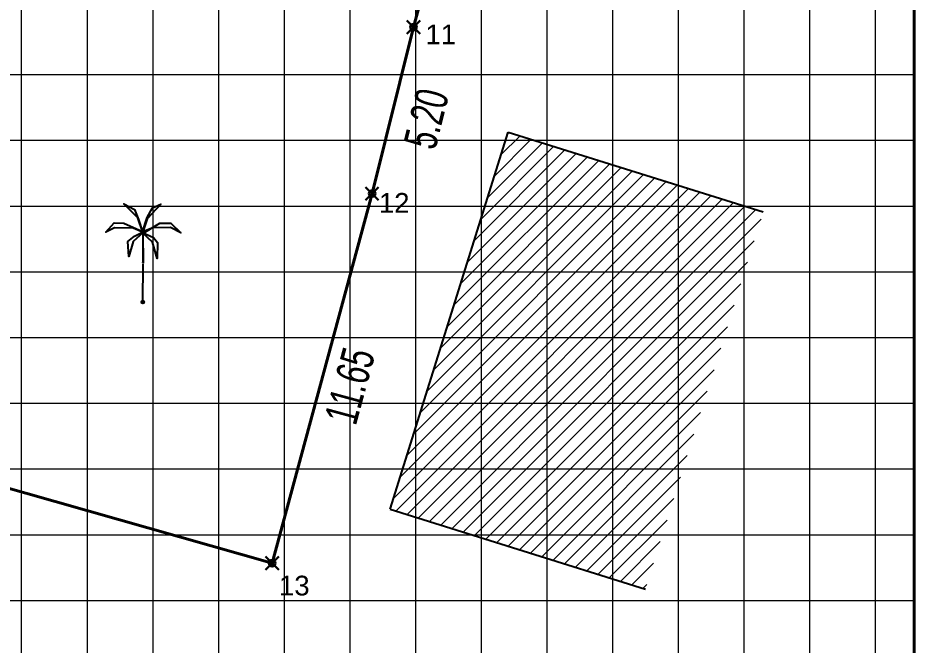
# Model space of a CAD drawing. Header units: millimetres. Extents: x 684983 to 685377, y 990360 to 990509.
# Drawn here: x 685193.87 to 685221.16, y 990404.69 to 990423.77 of the extents above; entities that cross this region are included whole.
import ezdxf

# ---------------------------------------------------------------- set-up
doc = ezdxf.new("R2010")
doc.units = ezdxf.units.MM
doc.header["$PDMODE"] = 35
doc.header["$PDSIZE"] = 0.2
for name, color, linetype, lineweight in [('BD', 1, 'Continuous', 40), ('BDRY POINT', 7, 'Continuous', 30), ('grid', 8, 'Continuous', 9), ('HAtch', 200, 'Continuous', 9)]:
    doc.layers.add(name, color=color, linetype=linetype, lineweight=lineweight)
for name, color, linetype in [('BL', 202, 'Continuous'), ('dim', 7, 'Continuous'), ('SYMBOLS', 7, 'Continuous')]:
    doc.layers.add(name, color=color, linetype=linetype)
doc.styles.add('DIM', font='ARIALN.TTF', dxfattribs={"width": 0.8, "height": 1})
doc.styles.add('ROMANS', font='arial.ttf')
doc.dimstyles.get("Standard").update_dxf_attribs({"dimtxt": 1, "dimasz": 0.18, "dimexe": 0.18, "dimexo": 0.0625, "dimgap": 0.09, "dimtad": 0, "dimrnd": 0.05, "dimzin": 0, "dimdsep": 46, "dimtxsty": 'DIM', "dimcen": 0.09, "dimse1": 1, "dimse2": 1, "dimsd1": 1, "dimsd2": 1, "dimadec": 0, "dimazin": 0, "dimtfac": 1, "dimtix": 1, "dimtofl": 0, "dimtmove": 2, "dimatfit": 3, "dimfxl": 0, "dimtolj": 1, "dimtzin": 0, "dimarcsym": 0})

# ---------------------------------------------------------------- blocks, each defined once
blk = doc.blocks.new('BD')
at = {"color": 7}
for p, q in [((-0.037, -0.034), (0.037, 0.034)), ((-0.035, 0.035), (0.035, -0.035))]:
    blk.add_line(p, q, dxfattribs=at)
blk.add_circle((0, 0), 0.05, dxfattribs=at)
blk.add_point((0, 0), dxfattribs=at)
blk = doc.blocks.new('*D52')
at = {"layer": 'Defpoints', "color": 0, "transparency": 16777216}
for p in [(685178.032, 990413.886), (685201.615, 990407.182), (685201.394, 990406.404)]:
    blk.add_point(p, dxfattribs=at)
at = {"layer": 'dim', "color": 0, "transparency": 16777216, "insert": (685189.603, 990409.756), "char_height": 1, "attachment_point": 5, "rotation": 344.1306, "style": 'DIM'}
blk.add_mtext('\\A1;24.50', dxfattribs=at)
blk = doc.blocks.new('*D53')
at = {"layer": 'Defpoints', "color": 0, "transparency": 16777216}
for p in [(685204.656, 990418.425), (685201.616, 990407.181), (685202.463, 990406.952)]:
    blk.add_point(p, dxfattribs=at)
at = {"layer": 'dim', "color": 0, "transparency": 16777216, "insert": (685203.983, 990412.574), "char_height": 1, "attachment_point": 5, "rotation": 74.8709, "style": 'DIM'}
blk.add_mtext('\\A1;11.65', dxfattribs=at)
blk = doc.blocks.new('*D54')
at = {"layer": 'Defpoints', "color": 0, "transparency": 16777216}
for p in [(685205.917, 990423.491), (685206.944, 990423.236), (685204.656, 990418.425)]:
    blk.add_point(p, dxfattribs=at)
at = {"layer": 'dim', "color": 0, "transparency": 16777216, "insert": (685206.313, 990420.703), "char_height": 1, "attachment_point": 5, "rotation": 76.0223, "style": 'DIM'}
blk.add_mtext('\\A1;5.20', dxfattribs=at)
blk = doc.blocks.new('*D55')
at = {"layer": 'Defpoints', "color": 0, "transparency": 16777216}
for p in [(685208.764, 990433.898), (685205.917, 990423.491), (685206.764, 990423.259)]:
    blk.add_point(p, dxfattribs=at)
at = {"layer": 'dim', "color": 0, "transparency": 16777216, "insert": (685208.188, 990428.463), "char_height": 1, "attachment_point": 5, "rotation": 74.7002, "style": 'DIM'}
blk.add_mtext('\\A1;10.80', dxfattribs=at)
blk = doc.blocks.new('A$C11072AF8')
blk.add_hatch(color=3).paths.add_polyline_path([(0.783, 0.03, 1), (0.723, 0.03, 1)])
at = {"color": 3}
blk.add_line((0.753, 0.03), (0.758, 0.808), dxfattribs=at)
blk.add_lwpolyline([(0.754, 0.831), (0.758, 0.863), (0.758, 1.442), (0.553, 1.258), (0.471, 0.958), (0.451, 1.258), (0.58, 1.367), (0.744, 1.449), (0.553, 1.531), (0.178, 1.538), (0, 1.449), (0.171, 1.64), (0.369, 1.633), (0.744, 1.463), (0.649, 1.742), (0.369, 2.022), (0.58, 1.906), (0.662, 1.708), (0.744, 1.456), (0.84, 1.749), (0.949, 1.94), (1.12, 2.015), (0.84, 1.722), (0.737, 1.415), (1.099, 1.633), (1.324, 1.633), (1.522, 1.435), (1.311, 1.545), (0.956, 1.538), (0.73, 1.449), (0.969, 1.34), (1.051, 1.238), (1.045, 0.917), (0.949, 1.245), (0.751, 1.429), (0.758, 0.835), (0.759, 0.823)], dxfattribs=at)
blk.add_circle((0.753, 0.03), 0.03, dxfattribs=at)
blk = doc.blocks.new('A$C0CA14312')
blk.add_blockref('A$C11072AF8', (0, 0))
blk = doc.blocks.new('CCONUT')
at = {"xscale": 0.6000000000000001, "yscale": 0.6000000000000001, "zscale": 0.6000000000000001}
blk.add_blockref('A$C0CA14312', (-0.452, -0.018), dxfattribs=at)

msp = doc.modelspace()

# ---------------------------------------------------------------- hatches: boundary and pattern name
at = {"layer": 'HAtch'}
h = msp.add_hatch(dxfattribs=at)
h.set_pattern_fill('ANSI31', color=256, scale=0.1)
h.set_pattern_definition([(45, (-29.76735, 1.1705), (-0.22450640303, 0.22450640303), [])])
h.paths.add_polyline_path([(685216.569, 990417.868), (685208.797, 990420.299), (685205.207, 990408.824), (685212.979, 990406.393)])
h.paths.add_polyline_path([(685169.194, 990416.161), (685166.781, 990416.829), (685166.268, 990414.415), (685168.681, 990413.747)])
h.paths.add_polyline_path([(685156.726, 990416.507), (685152.677, 990417.387), (685153.102, 990419.344), (685151.045, 990419.802), (685150.962, 990419.416), (685143.884, 990420.955), (685141.457, 990409.793), (685154.299, 990405.345)])
h.paths.add_polyline_path([(685152.791, 990454.458), (685142.603, 990456.135), (685141.822, 990451.208), (685152.01, 990449.531)])
h.paths.add_polyline_path([(685162.293, 990479.733), (685152.052, 990480.836), (685150.442, 990465.902), (685153.555, 990465.567), (685153.275, 990462.968), (685160.403, 990462.2)])
h.paths.add_polyline_path([(685179.889, 990460.974), (685170.104, 990462.066), (685169.527, 990457.301), (685179.312, 990456.209)])

# ---------------------------------------------------------------- linework, layer by layer
at = {"lineweight": 40}
msp.add_lwpolyline([(685118.727, 990360.285), (685221.159, 990360.285), (685221.159, 990509.155), (685118.727, 990509.155)], close=True, dxfattribs=at)
at = {"layer": 'BD'}
for p, q in [((685208.764, 990433.898), (685205.917, 990423.491)), ((685205.917, 990423.491), (685204.656, 990418.425)), ((685204.656, 990418.425), (685201.616, 990407.181)), ((685178.032, 990413.886), (685201.615, 990407.182))]:
    msp.add_line(p, q, dxfattribs=at)
at = {"layer": 'BL'}
for p, q in [((685205.207, 990408.824), (685208.797, 990420.299)), ((685208.797, 990420.299), (685216.569, 990417.868)), ((685205.207, 990408.824), (685212.979, 990406.393))]:
    msp.add_line(p, q, dxfattribs=at)
at = {"layer": 'grid'}
for p, q in [((685193.977, 990509.155), (685193.977, 990370.9)), ((685195.977, 990509.155), (685195.977, 990370.9)), ((685197.977, 990509.155), (685197.977, 990370.9)), ((685199.977, 990509.155), (685199.977, 990370.9)), ((685201.977, 990509.155), (685201.977, 990370.9)), ((685203.977, 990509.155), (685203.977, 990370.9)), ((685205.977, 990509.155), (685205.977, 990370.9)), ((685207.977, 990509.155), (685207.977, 990370.9)), ((685209.977, 990509.155), (685209.977, 990370.9)), ((685211.977, 990509.155), (685211.977, 990370.9)), ((685213.977, 990509.155), (685213.977, 990370.9)), ((685215.977, 990509.155), (685215.977, 990370.9)), ((685217.977, 990509.155), (685217.977, 990370.9)), ((685219.977, 990509.155), (685219.977, 990370.9)), ((685221.159, 990422.038), (685118.727, 990422.038)), ((685221.159, 990420.038), (685118.727, 990420.038)), ((685221.159, 990418.038), (685118.727, 990418.038)), ((685221.159, 990416.038), (685118.727, 990416.038)), ((685221.159, 990414.038), (685118.727, 990414.038)), ((685221.159, 990412.038), (685118.727, 990412.038)), ((685221.159, 990410.038), (685118.727, 990410.038)), ((685221.159, 990408.038), (685118.727, 990408.038)), ((685221.159, 990406.038), (685118.727, 990406.038))]:
    msp.add_line(p, q, dxfattribs=at)

# ---------------------------------------------------------------- block references
at = {"layer": 'BDRY POINT'}
for p in [(685205.917, 990423.491), (685204.656, 990418.425), (685201.616, 990407.181)]:
    msp.add_blockref('BD', p, dxfattribs=at)
at = {"layer": 'SYMBOLS', "ltscale": 10, "xscale": 2.5, "yscale": 2.5, "zscale": 2.5}
msp.add_blockref('CCONUT', (685197.678, 990415.124, 97.366), dxfattribs=at)

# ---------------------------------------------------------------- texts
at = {"color": 1, "style": 'ROMANS'}
for s, p in [('11', (685206.283, 990422.969)), ('12', (685204.864, 990417.844)), ('13', (685201.823, 990406.201))]:
    msp.add_text(s, height=0.6, dxfattribs=at).set_placement(p)

# ---------------------------------------------------------------- dimensions: what is measured, and where the dimension line sits
at = {"layer": 'dim'}
for p1, p2, distance, picture, middle in [((685208.764, 990433.898), (685205.917, 990423.491), 0.878, '*D55', (685208.188, 990428.463)), ((685204.656, 990418.425), (685205.917, 990423.491), -1.058, '*D54', (685206.313, 990420.703)), ((685204.656, 990418.425), (685201.616, 990407.181), 0.877, '*D53', (685203.983, 990412.574)), ((685178.032, 990413.886), (685201.615, 990407.182), -0.809, '*D52', (685189.603, 990409.756))]:
    dim = msp.add_aligned_dim(p1=p1, p2=p2, distance=distance, dimstyle='Standard', dxfattribs=at)
    dim.commit()
    dim.dimension.update_dxf_attribs({"geometry": picture, "text_midpoint": middle})

doc.saveas('drawing.dxf')
